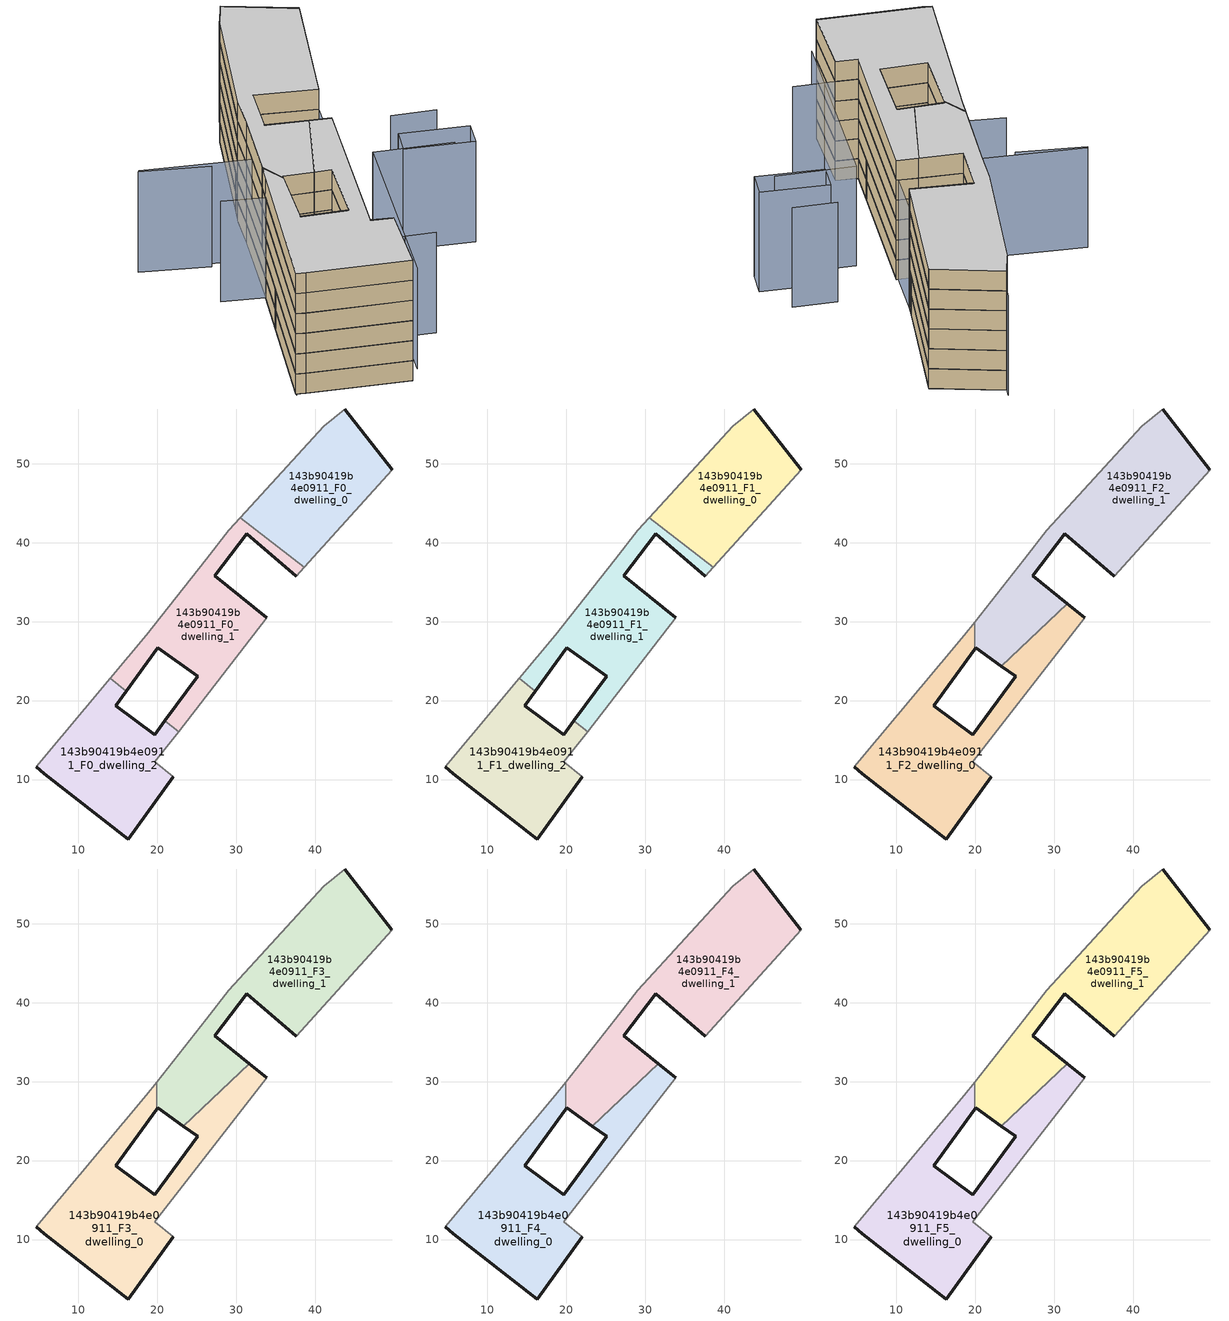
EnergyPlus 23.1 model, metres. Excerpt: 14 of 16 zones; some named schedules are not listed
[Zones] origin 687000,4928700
143b90419b4e0911_F0_dwelling_0
 floor ground (EU_floor_Construction): 38.62,36.87 49.74,49.22 43.77,56.92 41.08,54.73 30.51,43.18 z0
 wall outside (EU_wall_Construction): 43.77,56.92 49.74,49.22 z0:3
 wall adiabatic (EU_wall_Construction): 49.74,49.22 38.62,36.87 / 30.51,43.18 41.08,54.73 43.77,56.92 z0:3
 wall to 143b90419b4e0911_F0_dwelling_1 (EU_wall_Construction): 38.62,36.87 30.5,43.18 z0:3
143b90419b4e0911_F0_dwelling_1
 floor ground (EU_floor_Construction): 33.89,30.47 27.29,35.8 31.38,41.12 37.6,35.75 38.62,36.87 30.51,43.18 29.05,41.58 26.21,37.88 18.59,28.27 14.04,22.81 16.1,21.21 20.07,26.7 25.11,23.05 20.97,17.42 22.7,16.07 z0
 wall outside (EU_wall_Construction): 37.6,35.75 31.38,41.12 27.29,35.8 33.89,30.47 / 20.97,17.42 25.11,23.05 20.07,26.7 16.1,21.21 z0:3
 wall adiabatic (EU_wall_Construction): 38.62,36.87 37.6,35.75 / 33.89,30.47 22.7,16.07 / 14.04,22.81 18.59,28.27 26.21,37.88 29.05,41.58 30.51,43.18 z0:3
 wall to 143b90419b4e0911_F0_dwelling_2 (EU_wall_Construction): 22.7,16.07 20.97,17.42 / 16.1,21.21 14.04,22.81 z0:3
143b90419b4e0911_F0_dwelling_2
 floor ground (EU_floor_Construction): 16.33,2.47 22.03,10.37 19.72,12.24 22.7,16.07 20.97,17.42 19.7,15.7 14.76,19.35 16.1,21.21 14.04,22.81 4.71,11.59 5.69,10.75 z0
 wall outside (EU_wall_Construction): 16.1,21.21 14.76,19.35 19.7,15.7 20.97,17.42 / 22.03,10.37 16.33,2.47 5.69,10.75 4.71,11.59 z0:3
 wall adiabatic (EU_wall_Construction): 4.71,11.59 14.04,22.81 / 22.7,16.07 19.72,12.24 22.03,10.37 z0:3
143b90419b4e0911_F1_dwelling_0
 floor to 143b90419b4e0911_F0_dwelling_0 (EU_floor_Construction): 38.62,36.87 49.74,49.22 43.76,56.92 41.08,54.73 30.5,43.18 z3
 wall outside (EU_wall_Construction): 43.77,56.92 49.74,49.22 z3:6
 wall adiabatic (EU_wall_Construction): 49.74,49.22 38.62,36.87 / 30.51,43.18 41.08,54.73 43.77,56.92 z3:6
 wall to 143b90419b4e0911_F1_dwelling_1 (EU_wall_Construction): 38.62,36.87 30.5,43.18 z3:6
143b90419b4e0911_F1_dwelling_1
 floor to 143b90419b4e0911_F0_dwelling_1 (EU_floor_Construction): 33.88,30.47 27.28,35.8 31.38,41.12 37.6,35.75 38.62,36.87 30.5,43.18 29.04,41.58 26.21,37.88 18.59,28.27 14.04,22.81 16.1,21.21 20.07,26.7 25.11,23.05 20.97,17.42 22.7,16.07 z3
 wall outside (EU_wall_Construction): 37.6,35.75 31.38,41.12 27.29,35.8 33.89,30.47 / 20.97,17.42 25.11,23.05 20.07,26.7 16.1,21.21 z3:6
 wall adiabatic (EU_wall_Construction): 38.62,36.87 37.6,35.75 / 33.89,30.47 22.7,16.07 / 14.04,22.81 18.59,28.27 26.21,37.88 29.05,41.58 30.51,43.18 z3:6
 wall to 143b90419b4e0911_F1_dwelling_2 (EU_wall_Construction): 22.7,16.07 20.97,17.42 / 16.1,21.21 14.04,22.81 z3:6
143b90419b4e0911_F1_dwelling_2
 floor to 143b90419b4e0911_F0_dwelling_2 (EU_floor_Construction): 16.33,2.47 22.02,10.37 19.72,12.24 22.7,16.07 20.97,17.42 19.7,15.7 14.75,19.35 16.1,21.21 14.04,22.81 4.71,11.59 5.69,10.75 z3
 wall outside (EU_wall_Construction): 16.1,21.21 14.76,19.35 19.7,15.7 20.97,17.42 / 22.03,10.37 16.33,2.47 5.69,10.75 4.71,11.59 z3:6
 wall adiabatic (EU_wall_Construction): 4.71,11.59 14.04,22.81 / 22.7,16.07 19.72,12.24 22.03,10.37 z3:6
143b90419b4e0911_F2_dwelling_0
 floor to 143b90419b4e0911_F1_dwelling_1 (EU_floor_Construction): 22.7,16.07 33.88,30.47 31.68,32.26 23.29,24.37 25.11,23.05 20.97,17.42 z6; 16.1,21.21 19.92,26.48 19.92,29.95 18.59,28.27 14.04,22.81 z6
 floor to 143b90419b4e0911_F1_dwelling_2 (EU_floor_Construction): 16.33,2.47 22.02,10.37 19.72,12.24 22.7,16.07 20.97,17.42 19.7,15.7 14.75,19.35 16.1,21.21 14.04,22.81 4.71,11.59 5.69,10.75 z6
 wall outside (EU_wall_Construction): 19.92,26.48 14.76,19.35 19.7,15.7 25.11,23.05 23.29,24.37 / 31.68,32.26 33.89,30.47 / 22.03,10.37 16.33,2.47 5.69,10.75 4.71,11.59 z6:9
 wall adiabatic (EU_wall_Construction): 4.71,11.59 18.59,28.27 19.92,29.95 / 33.89,30.47 19.72,12.24 22.03,10.37 z6:9
 wall to 143b90419b4e0911_F2_dwelling_1 (EU_wall_Construction): 19.92,29.95 19.92,26.48 / 23.29,24.37 31.68,32.26 z6:9
143b90419b4e0911_F2_dwelling_1
 floor to 143b90419b4e0911_F1_dwelling_0 (EU_floor_Construction): 38.62,36.87 49.74,49.22 43.76,56.92 41.08,54.73 30.5,43.18 z6
 floor to 143b90419b4e0911_F1_dwelling_1 (EU_floor_Construction): 31.68,32.26 27.28,35.8 31.38,41.12 37.6,35.75 38.62,36.87 30.5,43.18 29.04,41.58 26.21,37.88 19.92,29.95 19.92,26.48 20.07,26.7 23.29,24.37 z6
 wall outside (EU_wall_Construction): 43.77,56.92 49.73,49.24 / 37.6,35.75 31.38,41.12 27.29,35.8 31.68,32.26 / 23.29,24.37 20.07,26.7 19.92,26.48 z6:9
 wall adiabatic (EU_wall_Construction): 49.73,49.24 49.74,49.22 37.6,35.75 / 19.92,29.95 26.21,37.88 29.05,41.58 41.08,54.73 43.77,56.92 z6:9
143b90419b4e0911_F3_dwelling_0
 floor to 143b90419b4e0911_F2_dwelling_0 (EU_floor_Construction): 22.02,10.37 19.72,12.24 33.88,30.47 31.68,32.26 23.29,24.37 25.11,23.05 19.7,15.7 14.75,19.35 19.92,26.48 19.92,29.95 18.59,28.27 4.71,11.59 5.69,10.75 16.33,2.47 z9
 wall outside (EU_wall_Construction): 19.92,26.48 14.76,19.35 19.7,15.7 25.11,23.05 23.29,24.37 / 31.68,32.26 33.89,30.47 / 22.03,10.37 16.33,2.47 5.69,10.75 4.71,11.59 z9:12
 wall adiabatic (EU_wall_Construction): 4.71,11.59 18.59,28.27 19.92,29.95 / 33.89,30.47 19.72,12.24 22.03,10.37 z9:12
 wall to 143b90419b4e0911_F3_dwelling_1 (EU_wall_Construction): 19.92,29.95 19.92,26.48 / 23.29,24.37 31.68,32.26 z9:12
143b90419b4e0911_F3_dwelling_1
 floor to 143b90419b4e0911_F2_dwelling_1 (EU_floor_Construction): 37.6,35.75 49.74,49.22 49.73,49.24 43.76,56.92 41.08,54.73 29.04,41.58 26.21,37.88 19.92,29.95 19.92,26.48 20.07,26.7 23.29,24.37 31.68,32.26 27.28,35.8 31.38,41.12 z9
 wall outside (EU_wall_Construction): 43.77,56.92 49.73,49.24 / 37.6,35.75 31.38,41.12 27.29,35.8 31.68,32.26 / 23.29,24.37 20.07,26.7 19.92,26.48 z9:12
 wall adiabatic (EU_wall_Construction): 49.73,49.24 49.74,49.22 37.6,35.75 / 19.92,29.95 26.21,37.88 29.05,41.58 41.08,54.73 43.77,56.92 z9:12
143b90419b4e0911_F4_dwelling_0
 floor to 143b90419b4e0911_F3_dwelling_0 (EU_floor_Construction): 22.02,10.37 19.72,12.24 33.88,30.47 31.68,32.26 23.29,24.37 25.11,23.05 19.7,15.7 14.75,19.35 19.92,26.48 19.92,29.95 18.59,28.27 4.71,11.59 5.69,10.75 16.33,2.47 z12
 wall outside (EU_wall_Construction): 19.92,26.48 14.76,19.35 19.7,15.7 25.11,23.05 23.29,24.37 / 31.68,32.26 33.89,30.47 / 22.03,10.37 16.33,2.47 5.69,10.75 4.71,11.59 z12:15
 wall adiabatic (EU_wall_Construction): 4.71,11.59 18.59,28.27 19.92,29.95 / 33.89,30.47 19.72,12.24 22.03,10.37 z12:15
 wall to 143b90419b4e0911_F4_dwelling_1 (EU_wall_Construction): 19.92,29.95 19.92,26.48 / 23.29,24.37 31.68,32.26 z12:15
143b90419b4e0911_F4_dwelling_1
 floor to 143b90419b4e0911_F3_dwelling_1 (EU_floor_Construction): 37.6,35.75 49.74,49.22 49.73,49.24 43.76,56.92 41.08,54.73 29.04,41.58 26.21,37.88 19.92,29.95 19.92,26.48 20.07,26.7 23.29,24.37 31.68,32.26 27.28,35.8 31.38,41.12 z12
 wall outside (EU_wall_Construction): 43.77,56.92 49.73,49.24 / 37.6,35.75 31.38,41.12 27.29,35.8 31.68,32.26 / 23.29,24.37 20.07,26.7 19.92,26.48 z12:15
 wall adiabatic (EU_wall_Construction): 49.73,49.24 49.74,49.22 37.6,35.75 / 19.92,29.95 26.21,37.88 29.05,41.58 41.08,54.73 43.77,56.92 z12:15
143b90419b4e0911_F5_dwelling_0
 floor to 143b90419b4e0911_F4_dwelling_0 (EU_floor_Construction): 22.02,10.37 19.72,12.24 33.88,30.47 31.68,32.26 23.29,24.37 25.11,23.05 19.7,15.7 14.75,19.35 19.92,26.48 19.92,29.95 18.59,28.27 4.71,11.59 5.69,10.75 16.33,2.47 z15
 wall outside (EU_wall_Construction): 19.92,26.48 14.76,19.35 19.7,15.7 25.11,23.05 23.29,24.37 / 31.68,32.26 33.89,30.47 / 22.03,10.37 16.33,2.47 5.69,10.75 4.71,11.59 z15:18
 wall adiabatic (EU_wall_Construction): 4.71,11.59 18.59,28.27 19.92,29.95 / 33.89,30.47 19.72,12.24 22.03,10.37 z15:18
 wall to 143b90419b4e0911_F5_dwelling_1 (EU_wall_Construction): 19.92,29.95 19.92,26.48 / 23.29,24.37 31.68,32.26 z15:18
 ceiling to 143b90419b4e0911_F6_dwelling_0 (EU_floor_Construction): 33.88,30.47 19.72,12.24 22.02,10.37 16.33,2.47 5.69,10.75 4.71,11.59 18.59,28.27 19.92,29.95 19.92,26.48 14.75,19.35 19.7,15.7 25.11,23.05 23.29,24.37 31.68,32.26 z18
143b90419b4e0911_F5_dwelling_1
 floor to 143b90419b4e0911_F4_dwelling_1 (EU_floor_Construction): 37.6,35.75 49.74,49.22 49.73,49.24 43.76,56.92 41.08,54.73 29.04,41.58 26.21,37.88 19.92,29.95 19.92,26.48 20.07,26.7 23.29,24.37 31.68,32.26 27.28,35.8 31.38,41.12 z15
 wall outside (EU_wall_Construction): 43.77,56.92 49.73,49.24 / 37.6,35.75 31.38,41.12 27.29,35.8 31.68,32.26 / 23.29,24.37 20.07,26.7 19.92,26.48 z15:18
 wall adiabatic (EU_wall_Construction): 49.73,49.24 49.74,49.22 37.6,35.75 / 19.92,29.95 26.21,37.88 29.05,41.58 41.08,54.73 43.77,56.92 z15:18
 ceiling to 143b90419b4e0911_F6_dwelling_1 (EU_floor_Construction): 43.76,56.92 49.73,49.24 49.74,49.22 37.6,35.75 31.38,41.12 27.28,35.8 31.68,32.26 23.29,24.37 20.07,26.7 19.92,26.48 19.92,29.95 26.21,37.88 29.04,41.58 41.08,54.73 z18
shading: 18.7,3.76 34.74,24.57 / 34.74,24.57 42.98,18.22 / 12.88,44.02 24,34.84 / 24,34.84 4.66,11.38 / 26.29,7.08 19.59,12.21 / 19.59,12.21 48.6,50.1 / 46.96,24.5 42.34,28.04 / 44.45,57.7 18.51,28.19 / 18.51,28.19 14.31,31.88 / 19.47,37.75 12.68,43.87 / 44.78,16.37 37.69,22.07 / 37.69,22.07 39.88,24.79 / 39.88,24.79 46.97,19.09 / 46.97,19.09 44.78,16.37 z0:15
[Building]
EU S2 Campaign: North Axis=0; Terrain=City; Solar Distribution=FullExterior
[Site:Location]
Bologna: Latitude=44.5; Longitude=11.25; Time Zone=1; Elevation=37
[SizingPeriod:WeatherFileDays]
AnnualSizingPeriod: Begin Month=1; Begin Day of Month=1; End Month=12; End Day of Month=31; Day of Week for Start Day=Monday; Use Weather File Daylight Saving Period=No; Use Weather File Rain and Snow Indicators=No
[MATERIAL]
EU_InternalMass_Material: Roughness=MediumRough; Thickness=0.1; Conductivity=1; Density=1800; Specific Heat=900; Thermal Absorptance=0.9; Solar Absorptance=0.7; Visible Absorptance=0.7
[MATERIAL:NOMASS] Roughness=MediumRough; Thermal Absorptance=0.9; Solar Absorptance=0.7; Visible Absorptance=0.7
Name | Thermal Resistance
EU_wall_NoMass | 0.905828
EU_floor_NoMass | 0.67114
[CONSTRUCTION]
EU_wall_Construction: EU_wall_NoMass
EU_floor_Construction: EU_floor_NoMass
EU_InternalMass_Construction: EU_InternalMass_Material
[ZONE] Type=1; Multiplier=1; Ceiling Height=autocalculate; Floor Area=autocalculate; Part of Total Floor Area=Yes
Name | Volume
143b90419b4e0911_F0_dwelling_0 | 543.827
143b90419b4e0911_F1_dwelling_0 | 543.826
143b90419b4e0911_F2_dwelling_0 | 773.549
143b90419b4e0911_F3_dwelling_0; 143b90419b4e0911_F4_dwelling_0; 143b90419b4e0911_F5_dwelling_0 | 773.557
143b90419b4e0911_F0_dwelling_1; 143b90419b4e0911_F1_dwelling_1 | 543.877
143b90419b4e0911_F2_dwelling_1 | 857.999
143b90419b4e0911_F3_dwelling_1; 143b90419b4e0911_F4_dwelling_1; 143b90419b4e0911_F5_dwelling_1 | 858.021
143b90419b4e0911_F0_dwelling_2 | 543.861
143b90419b4e0911_F1_dwelling_2 | 543.863
[INTERNALMASS] Construction=EU_InternalMass_Construction
Name | Zone or ZoneList | Surface Area
143b90419b4e0911_F0_dwelling_0_EU_InternalMass | 143b90419b4e0911_F0_dwelling_0 | 181.275
143b90419b4e0911_F0_dwelling_1_EU_InternalMass | 143b90419b4e0911_F0_dwelling_1 | 181.292
143b90419b4e0911_F0_dwelling_2_EU_InternalMass | 143b90419b4e0911_F0_dwelling_2 | 181.287
143b90419b4e0911_F1_dwelling_0_EU_InternalMass | 143b90419b4e0911_F1_dwelling_0 | 181.275
143b90419b4e0911_F1_dwelling_1_EU_InternalMass | 143b90419b4e0911_F1_dwelling_1 | 181.292
143b90419b4e0911_F1_dwelling_2_EU_InternalMass | 143b90419b4e0911_F1_dwelling_2 | 181.287
143b90419b4e0911_F2_dwelling_0_EU_InternalMass | 143b90419b4e0911_F2_dwelling_0 | 257.853
143b90419b4e0911_F2_dwelling_1_EU_InternalMass | 143b90419b4e0911_F2_dwelling_1 | 286.006
143b90419b4e0911_F3_dwelling_0_EU_InternalMass | 143b90419b4e0911_F3_dwelling_0 | 257.853
143b90419b4e0911_F3_dwelling_1_EU_InternalMass | 143b90419b4e0911_F3_dwelling_1 | 286.006
143b90419b4e0911_F4_dwelling_0_EU_InternalMass | 143b90419b4e0911_F4_dwelling_0 | 257.853
143b90419b4e0911_F4_dwelling_1_EU_InternalMass | 143b90419b4e0911_F4_dwelling_1 | 286.006
143b90419b4e0911_F5_dwelling_0_EU_InternalMass | 143b90419b4e0911_F5_dwelling_0 | 257.853
143b90419b4e0911_F5_dwelling_1_EU_InternalMass | 143b90419b4e0911_F5_dwelling_1 | 286.006
[OTHEREQUIPMENT] Fuel Type=Electricity; Design Level Calculation Method=Watts/Area; Power per Zone Floor Area=1; Fraction Latent=0; Fraction Radiant=0; Fraction Lost=0; Carbon Dioxide Generation Rate=0; EndUse Subcategory=EU_Step8_InternalGains
Name | Zone or ZoneList or Space or SpaceList | Schedule
EU_Step8_InternalGain_143b90419b4e0911_F0_dwelling_0_f000 | 143b90419b4e0911_F0_dwelling_0 | EU_Step8_GainSchedule_143b90419b4e0911_F0_dwelling_0_f000
EU_Step8_InternalGain_143b90419b4e0911_F0_dwelling_1_f000 | 143b90419b4e0911_F0_dwelling_1 | EU_Step8_GainSchedule_143b90419b4e0911_F0_dwelling_1_f000
EU_Step8_InternalGain_143b90419b4e0911_F0_dwelling_2_f000 | 143b90419b4e0911_F0_dwelling_2 | EU_Step8_GainSchedule_143b90419b4e0911_F0_dwelling_2_f000
EU_Step8_InternalGain_143b90419b4e0911_F1_dwelling_0_f000 | 143b90419b4e0911_F1_dwelling_0 | EU_Step8_GainSchedule_143b90419b4e0911_F1_dwelling_0_f000
EU_Step8_InternalGain_143b90419b4e0911_F1_dwelling_1_f000 | 143b90419b4e0911_F1_dwelling_1 | EU_Step8_GainSchedule_143b90419b4e0911_F1_dwelling_1_f000
EU_Step8_InternalGain_143b90419b4e0911_F1_dwelling_2_f000 | 143b90419b4e0911_F1_dwelling_2 | EU_Step8_GainSchedule_143b90419b4e0911_F1_dwelling_2_f000
EU_Step8_InternalGain_143b90419b4e0911_F2_dwelling_0_f000 | 143b90419b4e0911_F2_dwelling_0 | EU_Step8_GainSchedule_143b90419b4e0911_F2_dwelling_0_f000
EU_Step8_InternalGain_143b90419b4e0911_F2_dwelling_1_f000 | 143b90419b4e0911_F2_dwelling_1 | EU_Step8_GainSchedule_143b90419b4e0911_F2_dwelling_1_f000
EU_Step8_InternalGain_143b90419b4e0911_F3_dwelling_0_f000 | 143b90419b4e0911_F3_dwelling_0 | EU_Step8_GainSchedule_143b90419b4e0911_F3_dwelling_0_f000
EU_Step8_InternalGain_143b90419b4e0911_F3_dwelling_1_f000 | 143b90419b4e0911_F3_dwelling_1 | EU_Step8_GainSchedule_143b90419b4e0911_F3_dwelling_1_f000
EU_Step8_InternalGain_143b90419b4e0911_F4_dwelling_0_f000 | 143b90419b4e0911_F4_dwelling_0 | EU_Step8_GainSchedule_143b90419b4e0911_F4_dwelling_0_f000
EU_Step8_InternalGain_143b90419b4e0911_F4_dwelling_1_f000 | 143b90419b4e0911_F4_dwelling_1 | EU_Step8_GainSchedule_143b90419b4e0911_F4_dwelling_1_f000
EU_Step8_InternalGain_143b90419b4e0911_F5_dwelling_0_f000 | 143b90419b4e0911_F5_dwelling_0 | EU_Step8_GainSchedule_143b90419b4e0911_F5_dwelling_0_f000
EU_Step8_InternalGain_143b90419b4e0911_F5_dwelling_1_f000 | 143b90419b4e0911_F5_dwelling_1 | EU_Step8_GainSchedule_143b90419b4e0911_F5_dwelling_1_f000
[ZONEVENTILATION:DESIGNFLOWRATE] Schedule=EU_AlwaysOn; Design Flow Rate Calculation Method=AirChanges/Hour; Air Changes per Hour=0.73129; Ventilation Type=Natural; Fan Pressure Rise=0; Fan Total Efficiency=1; Constant Term Coefficient=1; Temperature Term Coefficient=0; Velocity Term Coefficient=0; Velocity Squared Term Coefficient=0; Minimum Indoor Temperature=-100; Maximum Indoor Temperature=100; Delta Temperature=-100; Minimum Outdoor Temperature=-100; Maximum Outdoor Temperature=100; Maximum Wind Speed=40
Name | Zone or ZoneList or Space or SpaceList
EU_ConstantAir_143b90419b4e0911_F0_dwelling_0 | 143b90419b4e0911_F0_dwelling_0
EU_ConstantAir_143b90419b4e0911_F0_dwelling_1 | 143b90419b4e0911_F0_dwelling_1
EU_ConstantAir_143b90419b4e0911_F0_dwelling_2 | 143b90419b4e0911_F0_dwelling_2
EU_ConstantAir_143b90419b4e0911_F1_dwelling_0 | 143b90419b4e0911_F1_dwelling_0
EU_ConstantAir_143b90419b4e0911_F1_dwelling_1 | 143b90419b4e0911_F1_dwelling_1
EU_ConstantAir_143b90419b4e0911_F1_dwelling_2 | 143b90419b4e0911_F1_dwelling_2
EU_ConstantAir_143b90419b4e0911_F2_dwelling_0 | 143b90419b4e0911_F2_dwelling_0
EU_ConstantAir_143b90419b4e0911_F2_dwelling_1 | 143b90419b4e0911_F2_dwelling_1
EU_ConstantAir_143b90419b4e0911_F3_dwelling_0 | 143b90419b4e0911_F3_dwelling_0
EU_ConstantAir_143b90419b4e0911_F3_dwelling_1 | 143b90419b4e0911_F3_dwelling_1
EU_ConstantAir_143b90419b4e0911_F4_dwelling_0 | 143b90419b4e0911_F4_dwelling_0
EU_ConstantAir_143b90419b4e0911_F4_dwelling_1 | 143b90419b4e0911_F4_dwelling_1
EU_ConstantAir_143b90419b4e0911_F5_dwelling_0 | 143b90419b4e0911_F5_dwelling_0
EU_ConstantAir_143b90419b4e0911_F5_dwelling_1 | 143b90419b4e0911_F5_dwelling_1
[HVACTEMPLATE:THERMOSTAT] Constant Heating Setpoint=20; Constant Cooling Setpoint=50
EU_HeatOnly_143b90419b4e0911_F0_dwelling_0; EU_HeatOnly_143b90419b4e0911_F0_dwelling_1; EU_HeatOnly_143b90419b4e0911_F0_dwelling_2; EU_HeatOnly_143b90419b4e0911_F1_dwelling_0; EU_HeatOnly_143b90419b4e0911_F1_dwelling_1; EU_HeatOnly_143b90419b4e0911_F1_dwelling_2; EU_HeatOnly_143b90419b4e0911_F2_dwelling_0; EU_HeatOnly_143b90419b4e0911_F2_dwelling_1; EU_HeatOnly_143b90419b4e0911_F3_dwelling_0; EU_HeatOnly_143b90419b4e0911_F3_dwelling_1; EU_HeatOnly_143b90419b4e0911_F4_dwelling_0; EU_HeatOnly_143b90419b4e0911_F4_dwelling_1; EU_HeatOnly_143b90419b4e0911_F5_dwelling_0; EU_HeatOnly_143b90419b4e0911_F5_dwelling_1; EU_HeatOnly_143b90419b4e0911_F6_dwelling_0; EU_HeatOnly_143b90419b4e0911_F6_dwelling_1
